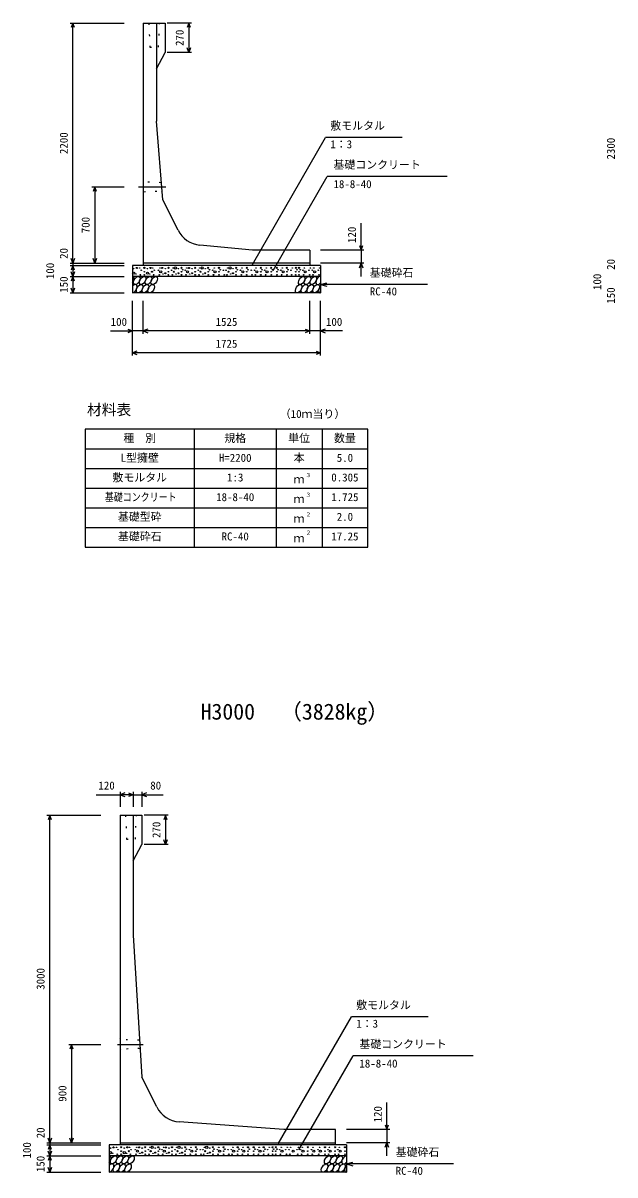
# Model space of a CAD drawing. Units: millimetres, scale not verified. Extents: x -50400 to 50400, y -17820 to 17820.
# Drawn here: x 35973 to 41396, y -9630 to 919 of the extents above; entities that cross this region are included whole.
import ezdxf
from ezdxf.enums import TextEntityAlignment as Align

# ---------------------------------------------------------------- set-up
doc = ezdxf.new("R2010")
doc.units = ezdxf.units.MM
doc.header["$LTSCALE"] = 60
doc.linetypes.add('DOTTED', pattern=[1.75, 0.25, -1.5])
doc.linetypes.add('LONG_DASHED_DOTTED', pattern=[15.25, 12, -1.5, 0.25, -1.5])
for name, color, linetype, lineweight in [('0-0_CENTER', 7, 'LONG_DASHED_DOTTED', 25), ('0-1_DIM', 7, 'Continuous', 25), ('0-3_HATCH', 6, 'Continuous', 25), ('0-4_HYO', 3, 'Continuous', 25), ('0-5_HYO2', 4, 'Continuous', 25), ('0-6_OUTLINE', 1, 'Continuous', 25), ('0-7_OUTLINE2', 4, 'DOTTED', 25), ('0-8_TXT', 7, 'Continuous', 25)]:
    doc.layers.add(name, color=color, linetype=linetype, lineweight=lineweight)
doc.styles.add('ＭＳ ゴシック', font='')
doc.styles.get('ＭＳ ゴシック').set_extended_font_data('MS Gothic')

msp = doc.modelspace()

# ---------------------------------------------------------------- linework, layer by layer
at = {"layer": '0-0_CENTER'}
for p, q in [((37031.18, -580.94), (37281.04, -580.94)), ((36838.39, -8433.94), (37074.03, -8433.94))]:
    msp.add_line(p, q, dxfattribs=at)
at = {"layer": '0-1_DIM'}
for p, q in [((36404.5, 919.06), (36899.5, 919.06)), ((36429.5, -1280.94), (36429.5, 919.06)), ((37515.91, 919.06), (37294, 919.06)), ((37490.91, 919.06), (37490.91, 649.06)), ((37515.91, 649.06), (37294, 649.06)), ((38074.15, -1292.26), (38745.42, -129.59)), ((39447.83, -129.59), (38745.42, -129.59)), ((38263.63, -1346.66), (38759.9, -487.09)), ((39859.44, -487.09), (38759.9, -487.09)), ((36604.5, -580.94), (36899.5, -580.94)), ((36629.5, -580.94), (36629.5, -1280.94)), ((39069.5, -1160.94), (39069.5, -913.25)), ((39094.5, -1160.94), (38699.5, -1160.94)), ((39069.5, -1160.94), (39069.5, -1280.94)), ((36404.5, -1280.94), (36899.5, -1280.94)), ((36404.5, -1300.94), (36899.5, -1300.94)), ((36429.5, -1280.94), (36429.5, -1300.94)), ((36429.5, -1300.94), (36429.5, -1400.94)), ((39094.5, -1280.94), (38699.5, -1280.94)), ((39069.5, -1400.94), (39069.5, -1280.94)), ((36404.5, -1400.94), (36899.5, -1400.94)), ((36429.5, -1400.94), (36429.5, -1550.94)), ((38699.5, -1475.94), (38757.46, -1460.41)), ((39679.82, -1475.94), (38699.5, -1475.94)), ((38699.5, -1475.94), (38757.46, -1491.47)), ((36404.5, -1550.94), (36899.5, -1550.94)), ((36974.5, -2125.94), (36974.5, -1625.94)), ((37074.5, -1925.94), (37074.5, -1625.94)), ((38599.5, -1925.94), (38599.5, -1625.94)), ((38599.5, -1925.94), (38599.5, -1625.94)), ((38699.5, -2125.94), (38699.5, -1625.94)), ((36774.96, -1900.94), (36974.5, -1900.94)), ((37074.5, -1900.94), (36974.5, -1900.94)), ((38599.5, -1900.94), (37074.5, -1900.94)), ((38699.5, -1900.94), (38599.5, -1900.94)), ((38899.04, -1900.94), (38699.5, -1900.94)), ((38699.5, -2100.94), (36974.5, -2100.94)), ((36642.14, -6147.05), (36862, -6147.05)), ((36862, -6122.05), (36862, -6258.94)), ((36982, -6147.05), (36862, -6147.05)), ((36982, -6122.05), (36982, -6258.94)), ((36982, -6147.05), (37062, -6147.05)), ((37062, -6122.05), (37062, -6258.94)), ((37062, -6147.05), (37257.96, -6147.05)), ((36192, -6333.94), (36687, -6333.94)), ((36217, -9333.94), (36217, -6333.94)), ((37303.41, -6333.94), (37081.5, -6333.94)), ((37278.41, -6333.94), (37278.41, -6603.94)), ((37303.41, -6603.94), (37081.5, -6603.94)), ((38311.65, -9345.27), (38982.92, -8182.59)), ((39685.33, -8182.59), (38982.92, -8182.59)), ((36392, -8433.94), (36687, -8433.94)), ((36417, -8433.94), (36417, -9333.94)), ((38501.13, -9399.66), (38997.4, -8540.1)), ((40096.94, -8540.1), (38997.4, -8540.1)), ((39307, -9213.94), (39307, -8966.25)), ((39332, -9213.94), (38937, -9213.94)), ((39307, -9213.94), (39307, -9333.94)), ((36192, -9333.94), (36687, -9333.94)), ((36192, -9353.94), (36687, -9353.94)), ((36217, -9333.94), (36217, -9353.94)), ((36217, -9353.94), (36217, -9453.94)), ((39332, -9333.94), (38937, -9333.94)), ((39307, -9453.94), (39307, -9333.94)), ((36192, -9453.94), (36687, -9453.94)), ((36217, -9453.94), (36217, -9603.94)), ((38937, -9528.94), (38994.96, -9513.41)), ((39917.32, -9528.94), (38937, -9528.94)), ((38937, -9528.94), (38994.96, -9544.47)), ((36192, -9603.94), (36687, -9603.94))]:
    msp.add_line(p, q, dxfattribs=at)
for points in [[(36444.89, 876.78), (36429.5, 919.06), (36414.11, 876.78)], [(37506.3, 876.78), (37490.91, 919.06), (37475.52, 876.78)], [(37506.3, 691.35), (37490.91, 649.06), (37475.52, 691.35)], [(36644.89, -623.22), (36629.5, -580.94), (36614.11, -623.22)], [(39054.11, -1118.65), (39069.5, -1160.94), (39084.89, -1118.65)], [(36444.89, -1238.65), (36429.5, -1280.94), (36414.11, -1238.65)], [(36644.89, -1238.65), (36629.5, -1280.94), (36614.11, -1238.65)], [(36444.89, -1343.22), (36429.5, -1300.94), (36414.11, -1343.22)], [(36444.89, -1358.65), (36429.5, -1400.94), (36414.11, -1358.65)], [(39054.11, -1323.22), (39069.5, -1280.94), (39084.89, -1323.22)], [(36444.89, -1443.22), (36429.5, -1400.94), (36414.11, -1443.22)], [(36444.89, -1508.65), (36429.5, -1550.94), (36414.11, -1508.65)], [(36932.21, -1885.55), (36974.5, -1900.94), (36932.21, -1916.33)], [(37116.79, -1885.55), (37074.5, -1900.94), (37116.79, -1916.33)], [(38557.21, -1885.55), (38599.5, -1900.94), (38557.21, -1916.33)], [(38741.79, -1885.55), (38699.5, -1900.94), (38741.79, -1916.33)], [(37016.79, -2085.55), (36974.5, -2100.94), (37016.79, -2116.33)], [(38657.21, -2085.55), (38699.5, -2100.94), (38657.21, -2116.33)], [(36904.29, -6131.66), (36862, -6147.05), (36904.29, -6162.44)], [(36939.71, -6131.66), (36982, -6147.05), (36939.71, -6162.44)], [(37104.29, -6131.66), (37062, -6147.05), (37104.29, -6162.44)], [(36232.39, -6376.23), (36217, -6333.94), (36201.61, -6376.23)], [(37293.8, -6376.23), (37278.41, -6333.94), (37263.02, -6376.23)], [(37293.8, -6561.66), (37278.41, -6603.94), (37263.02, -6561.66)], [(36432.39, -8476.23), (36417, -8433.94), (36401.61, -8476.23)], [(39291.61, -9171.66), (39307, -9213.94), (39322.39, -9171.66)], [(36232.39, -9291.66), (36217, -9333.94), (36201.61, -9291.66)], [(36232.39, -9396.23), (36217, -9353.94), (36201.61, -9396.23)], [(36432.39, -9291.66), (36417, -9333.94), (36401.61, -9291.66)], [(39291.61, -9376.23), (39307, -9333.94), (39322.39, -9376.23)], [(36232.39, -9411.66), (36217, -9453.94), (36201.61, -9411.66)], [(36232.39, -9496.23), (36217, -9453.94), (36201.61, -9496.23)], [(36232.39, -9561.66), (36217, -9603.94), (36201.61, -9561.66)]]:
    msp.add_lwpolyline(points, dxfattribs=at)
at = {"layer": '0-3_HATCH'}
for centre, radius in [((36986.4, -1371.91), 10), ((36986.4, -1330.76), 2.5), ((37014.44, -1323.76), 5), ((37041.57, -1323.76), 2.5), ((37055.59, -1344.77), 2.5), ((37084.47, -1322.89), 5), ((37084.47, -1358.78), 2.5), ((37112.51, -1371.91), 10), ((37112.51, -1330.76), 2.5), ((37140.54, -1323.76), 5), ((37154.56, -1358.78), 5), ((37161.57, -1323.76), 2.5), ((37175.59, -1344.77), 2.5), ((37213.41, -1344.77), 2.5), ((37234.44, -1358.78), 10), ((37227.43, -1323.76), 2.5), ((37248.46, -1323.76), 5), ((37276.49, -1371.91), 5), ((37276.49, -1330.76), 2.5), ((37304.53, -1322.89), 5), ((37304.53, -1358.78), 2.5), ((37333.41, -1344.77), 2.5), ((37347.43, -1323.76), 2.5), ((37354.44, -1358.78), 5), ((37368.46, -1323.76), 10), ((37396.49, -1371.91), 5), ((37396.49, -1330.76), 2.5), ((37424.53, -1322.89), 5), ((37424.53, -1358.78), 2.5), ((37435.87, -1340.45), 2.5), ((37458.63, -1344.77), 2.5), ((37479.66, -1358.78), 10), ((37472.65, -1323.76), 2.5), ((37493.68, -1323.76), 5), ((37521.72, -1371.91), 5), ((37521.72, -1330.76), 2.5), ((37549.76, -1322.89), 5), ((37549.76, -1358.78), 2.5), ((37578.63, -1344.77), 2.5), ((37592.65, -1323.76), 2.5), ((37599.66, -1358.78), 5), ((37613.68, -1323.76), 10), ((37641.72, -1371.91), 5), ((37641.72, -1330.76), 2.5), ((37669.76, -1322.89), 5), ((37669.76, -1358.78), 2.5), ((37681.1, -1340.45), 2.5), ((37710.56, -1344.77), 2.5), ((37731.59, -1358.78), 10), ((37724.58, -1323.76), 2.5), ((37768.2, -1322.89), 5), ((37768.2, -1358.78), 2.5), ((37779.54, -1340.45), 2.5), ((37809, -1344.77), 2.5), ((37833.33, -1344.77), 2.5), ((37847.35, -1323.76), 2.5), ((37854.36, -1358.78), 5), ((37868.38, -1323.76), 10), ((37896.41, -1371.91), 5), ((37896.41, -1330.76), 2.5), ((37924.45, -1322.89), 5), ((37924.45, -1358.78), 2.5), ((37935.79, -1340.45), 2.5), ((37965.25, -1344.77), 2.5), ((37986.28, -1358.78), 10), ((37979.27, -1323.76), 2.5), ((38022.89, -1322.89), 5), ((38022.89, -1358.78), 2.5), ((38034.23, -1340.45), 2.5), ((38063.69, -1344.77), 2.5), ((38093.68, -1344.77), 2.5), ((38114.71, -1358.78), 10), ((38107.7, -1323.76), 2.5), ((38151.32, -1322.89), 5), ((38151.32, -1358.78), 2.5), ((38162.66, -1340.45), 2.5), ((38187.6, -1344.77), 2.5), ((38208.63, -1358.78), 10), ((38201.62, -1323.76), 2.5), ((38246.42, -1322.89), 5), ((38246.42, -1358.78), 2.5), ((38257.76, -1340.45), 2.5), ((38298.3, -1322.89), 5), ((38298.3, -1358.78), 2.5), ((38309.64, -1340.45), 2.5), ((38334.58, -1344.77), 2.5), ((38355.61, -1358.78), 10), ((38348.6, -1323.76), 2.5), ((38390.28, -1322.89), 5), ((38390.28, -1358.78), 2.5), ((38401.62, -1340.45), 2.5), ((38426.57, -1344.77), 2.5), ((38440.59, -1323.76), 2.5), ((38471.34, -1322.89), 5), ((38471.34, -1358.78), 2.5), ((38482.68, -1340.45), 2.5), ((38501.04, -1322.89), 5), ((38501.04, -1358.78), 2.5), ((38512.38, -1340.45), 2.5), ((38536.7, -1344.77), 2.5), ((38557.73, -1358.78), 10), ((38550.72, -1323.76), 2.5), ((38591.97, -1344.77), 2.5), ((38605.99, -1323.76), 2.5), ((38622.85, -1344.77), 2.5), ((38643.88, -1358.78), 10), ((38636.87, -1323.76), 2.5), ((38678.12, -1344.77), 2.5), ((38692.14, -1323.76), 2.5), ((37007.43, -1378.91), 2.5), ((37048.58, -1386.79), 2.5), ((37084.47, -1386.79), 2.5), ((37133.53, -1378.91), 2.5), ((37168.58, -1386.79), 2.5), ((37220.42, -1386.79), 2.5), ((37255.47, -1378.91), 2.5), ((37304.53, -1386.79), 2.5), ((37340.42, -1386.79), 2.5), ((37375.47, -1378.91), 2.5), ((37424.53, -1386.79), 2.5), ((37465.64, -1386.79), 2.5), ((37500.69, -1378.91), 2.5), ((37549.76, -1386.79), 2.5), ((37585.64, -1386.79), 2.5), ((37620.69, -1378.91), 2.5), ((37669.76, -1386.79), 2.5), ((37717.57, -1386.79), 2.5), ((37768.2, -1386.79), 2.5), ((37816.01, -1386.79), 2.5), ((37840.34, -1386.79), 2.5), ((37875.39, -1378.91), 2.5), ((37924.45, -1386.79), 2.5), ((37972.26, -1386.79), 2.5), ((38022.89, -1386.79), 2.5), ((38070.7, -1386.79), 2.5), ((38100.69, -1386.79), 2.5), ((38151.32, -1386.79), 2.5), ((38194.61, -1386.79), 2.5), ((38246.42, -1386.79), 2.5), ((38298.3, -1386.79), 2.5), ((38341.59, -1386.79), 2.5), ((38390.28, -1386.79), 2.5), ((38433.58, -1386.79), 2.5), ((38471.34, -1386.79), 2.5), ((38501.04, -1386.79), 2.5), ((38543.71, -1386.79), 2.5), ((38598.98, -1386.79), 2.5), ((38629.86, -1386.79), 2.5), ((38685.13, -1386.79), 2.5), ((36773.9, -9383.77), 2.5), ((36801.94, -9376.76), 5), ((36829.07, -9376.76), 2.5), ((36871.97, -9375.89), 5), ((36900.01, -9383.77), 2.5), ((36928.04, -9376.76), 5), ((36949.07, -9376.76), 2.5), ((37014.93, -9376.76), 2.5), ((37035.96, -9376.76), 5), ((37063.99, -9383.77), 2.5), ((37092.03, -9375.89), 5), ((37134.93, -9376.76), 2.5), ((37155.96, -9376.76), 10), ((37183.99, -9383.77), 2.5), ((37212.03, -9375.89), 5), ((37260.15, -9376.76), 2.5), ((37281.18, -9376.76), 5), ((37309.22, -9383.77), 2.5), ((37337.26, -9375.89), 5), ((37380.15, -9376.76), 2.5), ((37401.18, -9376.76), 10), ((37429.22, -9383.77), 2.5), ((37457.26, -9375.89), 5), ((37512.08, -9376.76), 2.5), ((37555.7, -9375.89), 5), ((37634.85, -9376.76), 2.5), ((37655.88, -9376.76), 10), ((37683.91, -9383.77), 2.5), ((37711.95, -9375.89), 5), ((37766.77, -9376.76), 2.5), ((37810.39, -9375.89), 5), ((37895.2, -9376.76), 2.5), ((37938.82, -9375.89), 5), ((37989.12, -9376.76), 2.5), ((38033.92, -9375.89), 5), ((38085.8, -9375.89), 5), ((38136.1, -9376.76), 2.5), ((38177.78, -9375.89), 5), ((38228.09, -9376.76), 2.5), ((38258.84, -9375.89), 5), ((38288.54, -9375.89), 5), ((38338.22, -9376.76), 2.5), ((38393.49, -9376.76), 2.5), ((38424.37, -9376.76), 2.5), ((38496.51, -9376.76), 2.5), ((38531.62, -9376.76), 2.5), ((38581.67, -9375.89), 5), ((38629.67, -9376.76), 2.5), ((38689.61, -9376.76), 2.5), ((38739.66, -9375.89), 5), ((38779.64, -9376.76), 2.5), ((38831.69, -9375.89), 5), ((38870.78, -9376.76), 2.5), ((38922.82, -9375.89), 5), ((36773.9, -9424.91), 10), ((36794.93, -9431.92), 2.5), ((36836.08, -9439.8), 2.5), ((36843.09, -9397.78), 2.5), ((36871.97, -9411.78), 2.5), ((36871.97, -9439.8), 2.5), ((36900.01, -9424.91), 10), ((36921.03, -9431.92), 2.5), ((36942.06, -9411.78), 5), ((36956.08, -9439.8), 2.5), ((36963.09, -9397.78), 2.5), ((37000.91, -9397.78), 2.5), ((37007.92, -9439.8), 2.5), ((37021.94, -9411.78), 10), ((37042.97, -9431.92), 2.5), ((37063.99, -9424.91), 5), ((37092.03, -9411.78), 2.5), ((37092.03, -9439.8), 2.5), ((37120.91, -9397.78), 2.5), ((37127.92, -9439.8), 2.5), ((37141.94, -9411.78), 5), ((37162.97, -9431.92), 2.5), ((37183.99, -9424.91), 5), ((37212.03, -9411.78), 2.5), ((37212.03, -9439.8), 2.5), ((37223.37, -9393.46), 2.5), ((37246.13, -9397.78), 2.5), ((37253.14, -9439.8), 2.5), ((37267.16, -9411.78), 10), ((37288.19, -9431.92), 2.5), ((37309.22, -9424.91), 5), ((37337.26, -9411.78), 2.5), ((37337.26, -9439.8), 2.5), ((37366.13, -9397.78), 2.5), ((37373.14, -9439.8), 2.5), ((37387.16, -9411.78), 5), ((37408.19, -9431.92), 2.5), ((37429.22, -9424.91), 5), ((37457.26, -9411.78), 2.5), ((37457.26, -9439.8), 2.5), ((37468.6, -9393.46), 2.5), ((37498.06, -9397.78), 2.5), ((37505.07, -9439.8), 2.5), ((37519.09, -9411.78), 10), ((37555.7, -9411.78), 2.5), ((37555.7, -9439.8), 2.5), ((37567.04, -9393.46), 2.5), ((37596.5, -9397.78), 2.5), ((37603.51, -9439.8), 2.5), ((37620.83, -9397.78), 2.5), ((37627.84, -9439.8), 2.5), ((37641.86, -9411.78), 5), ((37662.89, -9431.92), 2.5), ((37683.91, -9424.91), 5), ((37711.95, -9411.78), 2.5), ((37711.95, -9439.8), 2.5), ((37723.29, -9393.46), 2.5), ((37752.75, -9397.78), 2.5), ((37759.76, -9439.8), 2.5), ((37773.78, -9411.78), 10), ((37810.39, -9411.78), 2.5), ((37810.39, -9439.8), 2.5), ((37821.73, -9393.46), 2.5), ((37851.19, -9397.78), 2.5), ((37858.2, -9439.8), 2.5), ((37881.18, -9397.78), 2.5), ((37888.19, -9439.8), 2.5), ((37902.21, -9411.78), 10), ((37938.82, -9411.78), 2.5), ((37938.82, -9439.8), 2.5), ((37950.16, -9393.46), 2.5), ((37975.1, -9397.78), 2.5), ((37982.11, -9439.8), 2.5), ((37996.13, -9411.78), 10), ((38033.92, -9411.78), 2.5), ((38033.92, -9439.8), 2.5), ((38045.26, -9393.46), 2.5), ((38085.8, -9411.78), 2.5), ((38085.8, -9439.8), 2.5), ((38097.14, -9393.46), 2.5), ((38122.08, -9397.78), 2.5), ((38129.09, -9439.8), 2.5), ((38143.11, -9411.78), 10), ((38177.78, -9411.78), 2.5), ((38177.78, -9439.8), 2.5), ((38189.12, -9393.46), 2.5), ((38214.07, -9397.78), 2.5), ((38221.08, -9439.8), 2.5), ((38258.84, -9411.78), 2.5), ((38258.84, -9439.8), 2.5), ((38270.18, -9393.46), 2.5), ((38288.54, -9411.78), 2.5), ((38288.54, -9439.8), 2.5), ((38299.88, -9393.46), 2.5), ((38324.2, -9397.78), 2.5), ((38331.21, -9439.8), 2.5), ((38345.23, -9411.78), 10), ((38379.47, -9397.78), 2.5), ((38386.48, -9439.8), 2.5), ((38410.35, -9397.78), 2.5), ((38417.36, -9439.8), 2.5), ((38448.25, -9411.78), 10), ((38482.49, -9397.78), 2.5), ((38489.5, -9439.8), 2.5), ((38517.61, -9397.78), 2.5), ((38524.62, -9439.8), 2.5), ((38538.64, -9411.78), 10), ((38581.67, -9411.78), 2.5), ((38581.67, -9439.8), 2.5), ((38615.65, -9397.78), 2.5), ((38622.66, -9439.8), 2.5), ((38636.68, -9411.78), 10), ((38675.6, -9397.78), 2.5), ((38682.61, -9439.8), 2.5), ((38696.63, -9411.78), 10), ((38739.66, -9411.78), 2.5), ((38739.66, -9439.8), 2.5), ((38765.63, -9397.78), 2.5), ((38772.64, -9439.8), 2.5), ((38786.66, -9411.78), 10), ((38831.69, -9411.78), 2.5), ((38831.69, -9439.8), 2.5), ((38856.76, -9397.78), 2.5), ((38863.77, -9439.8), 2.5), ((38877.79, -9411.78), 10), ((38922.82, -9411.78), 2.5), ((38922.82, -9439.8), 2.5)]:
    msp.add_circle(centre, radius, dxfattribs=at)
for centre, start_param, end_param in [((36962.14, -1438.46), 4.385593, 6.67454438), ((36987.46, -1513.45), 3.51114638, 7.548991), ((38685.64, -1438.46), 0.33577149, 4.44118059), ((38710.96, -1513.45), 1.2110787, 3.56587337), ((36749.64, -9491.47), 4.385593, 6.67454438), ((38923.14, -9491.47), 0.33577149, 4.44118059), ((36774.96, -9566.46), 3.51114638, 7.548991), ((38948.46, -9566.46), 1.2110787, 3.56587337)]:
    msp.add_ellipse(centre, major_axis=(21.81, 35.31), ratio=0.5792, start_param=start_param, end_param=end_param, dxfattribs=at)
for centre in [(37015.34, -1438.46), (37040.66, -1513.45), (37068.55, -1438.46), (37093.87, -1513.45), (37121.76, -1438.46), (37147.08, -1513.45), (37174.97, -1438.46), (38498.13, -1513.45), (38526.01, -1438.46), (38551.34, -1513.45), (38579.22, -1438.46), (38604.54, -1513.45), (38632.43, -1438.46), (38657.75, -1513.45), (36802.84, -9491.47), (36856.05, -9491.47), (36909.26, -9491.47), (36962.47, -9491.47), (38763.51, -9491.47), (38816.72, -9491.47), (38869.93, -9491.47), (36828.16, -9566.46), (36881.37, -9566.46), (36934.58, -9566.46), (38735.63, -9566.46), (38788.84, -9566.46), (38842.04, -9566.46), (38895.25, -9566.46)]:
    msp.add_ellipse(centre, major_axis=(21.81, 35.31), ratio=0.5792, dxfattribs=at)
at = {"layer": '0-4_HYO'}
for p, q in [((37542, -2800.94), (37542, -3880.94)), ((38292, -2800.94), (38292, -3880.94)), ((38712, -2800.94), (38712, -3880.94)), ((36542, -2980.94), (39132, -2980.94))]:
    msp.add_line(p, q, dxfattribs=at)
msp.add_lwpolyline([(36542, -3880.94), (39132, -3880.94), (39132, -2800.94), (36542, -2800.94)], close=True, dxfattribs=at)
at = {"layer": '0-5_HYO2'}
for p, q in [((36542, -3160.94), (39132, -3160.94)), ((36542, -3340.94), (39132, -3340.94)), ((36542, -3520.94), (39132, -3520.94)), ((36542, -3700.94), (39132, -3700.94))]:
    msp.add_line(p, q, dxfattribs=at)
at = {"layer": '0-6_OUTLINE'}
for p, q in [((37074.5, 919.06), (37274.5, 919.06)), ((37074.5, 919.06), (37074.5, -1300.94)), ((37194.5, 919.06), (37194.5, 19.06)), ((37274.5, 919.06), (37274.5, 649.06)), ((37194.5, 499.06), (37274.5, 649.06)), ((37254.5, -700.94), (37194.5, 19.06)), ((37392.64, -977.23), (37254.5, -700.94)), ((38074.5, -1160.94), (37592.17, -1114.26)), ((38599.5, -1160.94), (38074.5, -1160.94)), ((38599.5, -1160.94), (38599.5, -1300.94)), ((38699.5, -1300.94), (36974.5, -1300.94)), ((36974.5, -1300.94), (36974.5, -1550.94)), ((38599.5, -1280.94), (37074.5, -1280.94)), ((38699.5, -1300.94), (38699.5, -1550.94)), ((38699.5, -1400.94), (36974.5, -1400.94)), ((38699.5, -1550.94), (36974.5, -1550.94)), ((36862, -6333.94), (37062, -6333.94)), ((36862, -6333.94), (36862, -9353.94)), ((37062, -6333.94), (37062, -6603.94)), ((36982, -6753.94), (37062, -6603.94)), ((37198.39, -9006.72), (37062, -8733.94)), ((38362, -9213.94), (37403.86, -9144.26)), ((38837, -9213.94), (38362, -9213.94)), ((38837, -9353.94), (38837, -9213.94)), ((38937, -9353.94), (36762, -9353.94)), ((36762, -9353.94), (36762, -9603.94)), ((36862, -9333.94), (38837, -9333.94)), ((38937, -9353.94), (38937, -9603.94)), ((38937, -9453.94), (36762, -9453.94)), ((38937, -9603.94), (36762, -9603.94))]:
    msp.add_line(p, q, dxfattribs=at)
msp.add_lwpolyline([(36982, -6333.94), (36982, -7433.94), (37062, -8733.94)], dxfattribs=at)
for centre, end in [((37616.25, -865.42), 264.47246), ((37422, -8894.92), 265.84036)]:
    msp.add_arc(centre, 250, 206.56505, end, dxfattribs=at)
at = {"layer": '0-7_OUTLINE2'}
for p, q in [((37124.5, 919.06), (37134.5, 699.06)), ((37079.5, -536.16), (37074.72, -530.94)), ((37074.72, -630.93), (37079.5, -625.72)), ((37236.34, -543.21), (37079.5, -536.16)), ((37079.5, -625.72), (37242.63, -618.66)), ((37240.96, -538.41), (37236.34, -543.21)), ((37247.84, -623.43), (37242.63, -618.66)), ((36912, -6333.94), (36922, -6553.94)), ((37002, -6553.94), (37012, -6333.94)), ((36922, -6553.94), (37002, -6553.94)), ((36867, -8388.94), (36862, -8383.94)), ((37036.22, -8396.44), (36867, -8388.94)), ((37036.22, -8396.44), (37040.92, -8391.44)), ((36867, -8478.94), (36862, -8483.94)), ((37040.84, -8471.44), (36867, -8478.94)), ((37040.84, -8471.44), (37046.15, -8476.44))]:
    msp.add_line(p, q, dxfattribs=at)
msp.add_lwpolyline([(37134.5, 699.06), (37214.5, 699.06), (37224.5, 919.06)], dxfattribs=at)

# ---------------------------------------------------------------- texts
at = {"layer": '0-1_DIM', "style": 'ＭＳ ゴシック'}
for s, p in [('270', (37465.91, 709.06)), ('2200', (36404.5, -280.94)), ('2300', (41417, -330.94)), ('700', (36604.5, -1005.94)), ('120', (39044.5, -1095.3)), ('20', (36404.5, -1240.87)), ('20', (41417, -1340.87)), ('100', (36279.5, -1425.94)), ('150', (36404.5, -1550.94)), ('100', (41292, -1525.94)), ('150', (41417, -1650.94)), ('270', (37253.41, -6543.94)), ('3000', (36192, -7933.94)), ('900', (36392, -8958.94)), ('120', (39282, -9148.3)), ('20', (36192, -9293.88)), ('100', (36067, -9478.94)), ('150', (36192, -9603.94))]:
    msp.add_text(s, height=73.31, rotation=90, dxfattribs=at).set_placement(p, align=Align.BOTTOM_LEFT)
for s, p in [('敷モルタル', (38788.27, -79.59)), ('1：3', (38788.27, -249.7)), ('基礎コンクリート', (38817.15, -437.09)), ('18-8-40', (38817.15, -614.72)), ('基礎砕石', (39149.75, -1425.94)), ('RC-40', (39149.75, -1597.32)), ('100', (36775.86, -1875.94)), ('1525', (37737, -1875.94)), ('100', (38748.14, -1875.94)), ('1725', (37737, -2075.94)), ('120', (36663.36, -6122.05)), ('80', (37138.26, -6122.05)), ('敷モルタル', (39025.77, -8132.59)), ('1：3', (39025.77, -8302.71)), ('基礎コンクリート', (39054.65, -8490.1)), ('18-8-40', (39054.65, -8667.73)), ('基礎砕石', (39387.25, -9478.94)), ('RC-40', (39387.25, -9650.32))]:
    msp.add_text(s, height=73.31, dxfattribs=at).set_placement(p, align=Align.BOTTOM_LEFT)
at = {"layer": '0-8_TXT', "style": 'ＭＳ ゴシック'}
for s, height, p in [('材料表', 98.97, (36558.67, -2700.94)), ('（10ｍ当り）', 73.31, (38325.33, -2719.27)), ('種\u3000別', 73.31, (36892, -2940.94)), ('規格', 73.31, (37817, -2940.94)), ('単位', 73.31, (38402, -2940.94)), ('数量', 73.31, (38822, -2940.94)), ('L型擁壁', 73.31, (36867, -3120.94)), ('H=2200', 73.31, (37767, -3120.94)), ('本', 73.31, (38452, -3120.94)), ('5.0', 73.31, (38847, -3120.94)), ('敷モルタル', 73.31, (36792, -3300.94)), ('1:3', 73.31, (37842, -3300.94)), ('ｍ', 73.31, (38452, -3317.61)), ('３', 36.66, (38561.24, -3250.32)), ('0.305', 73.31, (38797, -3300.94)), ('18-8-40', 73.31, (37742, -3480.94)), ('ｍ', 73.31, (38452, -3497.61)), ('３', 36.66, (38561.24, -3430.32)), ('1.725', 73.31, (38797, -3480.94)), ('基礎型砕', 73.31, (36842, -3660.94)), ('２', 36.66, (38561.24, -3610.32)), ('2.0', 73.31, (38847, -3660.94)), ('ｍ', 73.31, (38452, -3677.61)), ('基礎砕石', 73.31, (36842, -3840.94)), ('RC-40', 73.31, (37792, -3840.94)), ('ｍ', 73.31, (38452, -3857.61)), ('２', 36.66, (38561.24, -3776.99)), ('17.25', 73.31, (38797, -3840.94)), ('H3000', 146.6, (37599.5, -5503.69)), ('（3828kg）', 146.6, (38328.12, -5503.69))]:
    msp.add_text(s, height=height, dxfattribs=at).set_placement(p, align=Align.BOTTOM_LEFT)
at = {"layer": '0-8_TXT', "style": 'ＭＳ ゴシック', "width": 0.8}
msp.add_text('基礎コンクリート', height=73.31, dxfattribs=at).set_placement((36722, -3480.94), align=Align.BOTTOM_LEFT)

doc.saveas('drawing.dxf')
